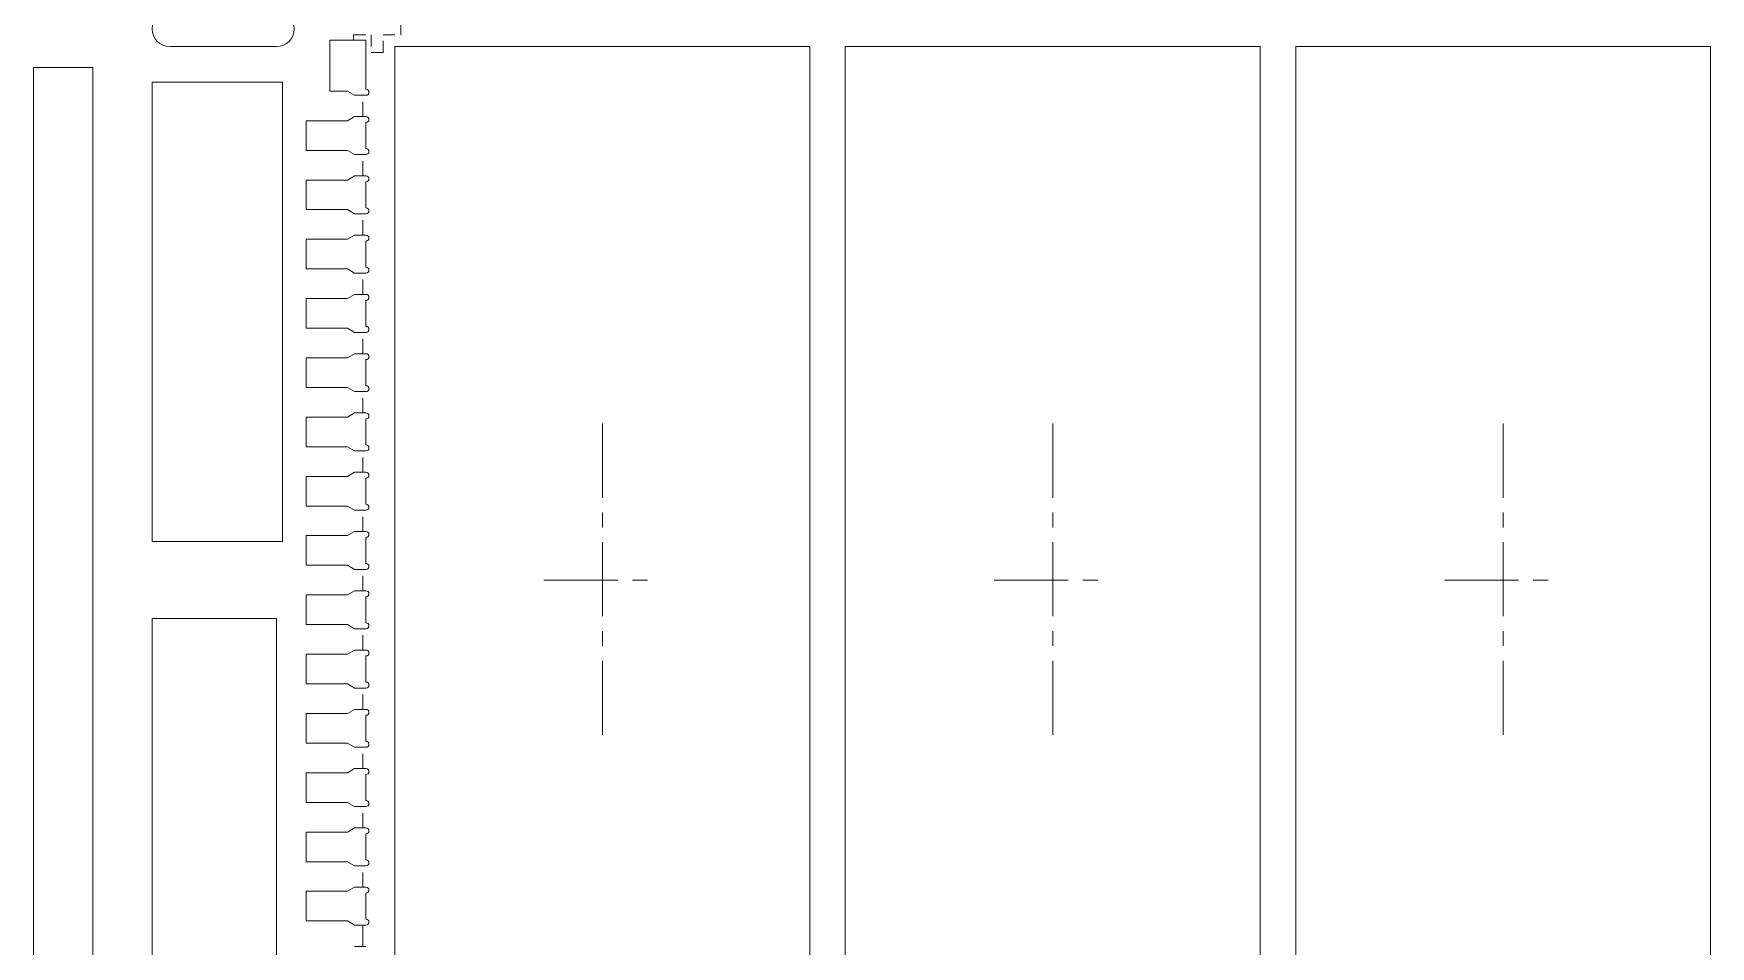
# Model space of a CAD drawing. Header units: millimetres. Extents: x -229 to -105, y -151 to 3.
# Drawn here: x -199.81 to -185.66, y -59.8 to -52.1 of the extents above; entities that cross this region are included whole.
import ezdxf

# ---------------------------------------------------------------- set-up
doc = ezdxf.new("R2010")
doc.units = ezdxf.units.MM
doc.linetypes.add('CENTER', pattern=[2, 1.25, -0.25, 0.25, -0.25])
doc.linetypes.add('HIDDEN', pattern=[0.375, 0.25, -0.125])
for name, color, linetype in [('1', 7, 'Continuous'), ('1D', 4, 'Continuous'), ('PKG', 2, 'Continuous'), ('中心线', 1, 'CENTER')]:
    doc.layers.add(name, color=color, linetype=linetype)

msp = doc.modelspace()

# ---------------------------------------------------------------- linework, layer by layer
at = {"lineweight": 9, "ltscale": 10, "elevation": -0.0526}
msp.add_lwpolyline([(-197.764, -52.2123), (-198.664, -52.2123, -1), (-198.664, -51.9123), (-197.764, -51.9123, -1), (-197.764, -52.2123)], format="xyb", dxfattribs=at)
at = {"lineweight": 9, "elevation": -0.0526}
msp.add_lwpolyline([(-199.814, -61.0373), (-199.314, -61.0373), (-199.314, -52.3873), (-199.814, -52.3873)], close=True, dxfattribs=at)
at = {"lineweight": 9, "ltscale": 10, "elevation": -0.0526}
for points in [[(-198.814, -52.5123), (-198.814, -56.3873), (-197.714, -56.3873), (-197.714, -52.5123)], [(-198.814, -60.9123), (-198.814, -57.0373), (-197.764, -57.0373), (-197.764, -60.9123)]]:
    msp.add_lwpolyline(points, close=True, dxfattribs=at)
at = {"layer": '1', "lineweight": 9}
for p, q in [((-197.314, -52.1573, -0.0526), (-197.314, -52.5873, -0.0526)), ((-197.009, -52.1573, -0.0526), (-197.314, -52.1573, -0.0526)), ((-197.314, -52.1573, -0.0526), (-197.314, -52.5723, -0.0526)), ((-197.009, -52.5723, -0.0526), (-197.009, -52.1573, -0.0526)), ((-197.314, -52.5873, -0.0526), (-197.164, -52.5873, -0.0526)), ((-197.164, -52.5873, -0.0526), (-197.107, -52.6223, -0.0526)), ((-197.107, -52.6223, -0.0526), (-197.009, -52.6223, -0.0526)), ((-197.009, -52.5723, -0.0526), (-197.009, -52.5723, -0.0526))]:
    msp.add_line(p, q, dxfattribs=at)
at = {"layer": '1', "color": 0, "lineweight": 9}
for p, q in [((-197.514, -52.8373, -0.0526), (-197.514, -53.0873, -0.0526)), ((-197.164, -52.8373, -0.0526), (-197.514, -52.8373, -0.0526)), ((-197.107, -52.8023, -0.0526), (-197.164, -52.8373, -0.0526)), ((-197.009, -52.8023, -0.0526), (-197.107, -52.8023, -0.0526)), ((-197.009, -53.0723, -0.0526), (-197.009, -52.8523, -0.0526)), ((-197.514, -53.0873, -0.0526), (-197.164, -53.0873, -0.0526)), ((-197.164, -53.0873, -0.0526), (-197.107, -53.1223, -0.0526)), ((-197.107, -53.1223, -0.0526), (-197.009, -53.1223, -0.0526)), ((-197.514, -53.3373, -0.0526), (-197.514, -53.5873, -0.0526)), ((-197.164, -53.3373, -0.0526), (-197.514, -53.3373, -0.0526)), ((-197.107, -53.3023, -0.0526), (-197.164, -53.3373, -0.0526)), ((-197.009, -53.3023, -0.0526), (-197.107, -53.3023, -0.0526)), ((-197.009, -53.5723, -0.0526), (-197.009, -53.3523, -0.0526)), ((-197.514, -53.5873, -0.0526), (-197.164, -53.5873, -0.0526)), ((-197.164, -53.5873, -0.0526), (-197.107, -53.6223, -0.0526)), ((-197.107, -53.6223, -0.0526), (-197.009, -53.6223, -0.0526)), ((-197.514, -53.8373, -0.0526), (-197.514, -54.0873, -0.0526)), ((-197.164, -53.8373, -0.0526), (-197.514, -53.8373, -0.0526)), ((-197.107, -53.8023, -0.0526), (-197.164, -53.8373, -0.0526)), ((-197.009, -53.8023, -0.0526), (-197.107, -53.8023, -0.0526)), ((-197.009, -54.0723, -0.0526), (-197.009, -53.8523, -0.0526)), ((-197.514, -54.0873, -0.0526), (-197.164, -54.0873, -0.0526)), ((-197.164, -54.0873, -0.0526), (-197.107, -54.1223, -0.0526)), ((-197.107, -54.1223, -0.0526), (-197.009, -54.1223, -0.0526)), ((-197.107, -54.3023, -0.0526), (-197.164, -54.3373, -0.0526)), ((-197.009, -54.3023, -0.0526), (-197.107, -54.3023, -0.0526)), ((-197.514, -54.3373, -0.0526), (-197.514, -54.5873, -0.0526)), ((-197.164, -54.3373, -0.0526), (-197.514, -54.3373, -0.0526)), ((-197.009, -54.5723, -0.0526), (-197.009, -54.3523, -0.0526)), ((-197.514, -54.5873, -0.0526), (-197.164, -54.5873, -0.0526)), ((-197.164, -54.5873, -0.0526), (-197.107, -54.6223, -0.0526)), ((-197.107, -54.6223, -0.0526), (-197.009, -54.6223, -0.0526)), ((-197.514, -54.8373, -0.0526), (-197.514, -55.0873, -0.0526)), ((-197.164, -54.8373, -0.0526), (-197.514, -54.8373, -0.0526)), ((-197.107, -54.8023, -0.0526), (-197.164, -54.8373, -0.0526)), ((-197.009, -54.8023, -0.0526), (-197.107, -54.8023, -0.0526)), ((-197.009, -55.0723, -0.0526), (-197.009, -54.8523, -0.0526)), ((-197.514, -55.0873, -0.0526), (-197.164, -55.0873, -0.0526)), ((-197.164, -55.0873, -0.0526), (-197.107, -55.1223, -0.0526)), ((-197.107, -55.1223, -0.0526), (-197.009, -55.1223, -0.0526)), ((-197.107, -55.3023, -0.0526), (-197.164, -55.3373, -0.0526)), ((-197.009, -55.3023, -0.0526), (-197.107, -55.3023, -0.0526)), ((-197.514, -55.3373, -0.0526), (-197.514, -55.5873, -0.0526)), ((-197.164, -55.3373, -0.0526), (-197.514, -55.3373, -0.0526)), ((-197.009, -55.5723, -0.0526), (-197.009, -55.3523, -0.0526)), ((-197.514, -55.5873, -0.0526), (-197.164, -55.5873, -0.0526)), ((-197.164, -55.5873, -0.0526), (-197.107, -55.6223, -0.0526)), ((-197.107, -55.6223, -0.0526), (-197.009, -55.6223, -0.0526)), ((-197.514, -55.8373, -0.0526), (-197.514, -56.0873, -0.0526)), ((-197.164, -55.8373, -0.0526), (-197.514, -55.8373, -0.0526)), ((-197.107, -55.8023, -0.0526), (-197.164, -55.8373, -0.0526)), ((-197.009, -55.8023, -0.0526), (-197.107, -55.8023, -0.0526)), ((-197.009, -56.0723, -0.0526), (-197.009, -55.8523, -0.0526)), ((-197.514, -56.0873, -0.0526), (-197.164, -56.0873, -0.0526)), ((-197.164, -56.0873, -0.0526), (-197.107, -56.1223, -0.0526)), ((-197.107, -56.1223, -0.0526), (-197.009, -56.1223, -0.0526)), ((-197.107, -56.3023, -0.0526), (-197.164, -56.3373, -0.0526)), ((-197.009, -56.3023, -0.0526), (-197.107, -56.3023, -0.0526)), ((-197.514, -56.3373, -0.0526), (-197.514, -56.5873, -0.0526)), ((-197.164, -56.3373, -0.0526), (-197.514, -56.3373, -0.0526)), ((-197.009, -56.5723, -0.0526), (-197.009, -56.3523, -0.0526)), ((-197.514, -56.5873, -0.0526), (-197.164, -56.5873, -0.0526)), ((-197.164, -56.5873, -0.0526), (-197.107, -56.6223, -0.0526)), ((-197.107, -56.6223, -0.0526), (-197.009, -56.6223, -0.0526)), ((-197.514, -56.8373, -0.0526), (-197.514, -57.0873, -0.0526)), ((-197.164, -56.8373, -0.0526), (-197.514, -56.8373, -0.0526)), ((-197.107, -56.8023, -0.0526), (-197.164, -56.8373, -0.0526)), ((-197.009, -56.8023, -0.0526), (-197.107, -56.8023, -0.0526)), ((-197.009, -57.0723, -0.0526), (-197.009, -56.8523, -0.0526)), ((-197.514, -57.0873, -0.0526), (-197.164, -57.0873, -0.0526)), ((-197.164, -57.0873, -0.0526), (-197.107, -57.1223, -0.0526)), ((-197.107, -57.1223, -0.0526), (-197.009, -57.1223, -0.0526)), ((-197.107, -57.3023, -0.0526), (-197.164, -57.3373, -0.0526)), ((-197.009, -57.3023, -0.0526), (-197.107, -57.3023, -0.0526)), ((-197.514, -57.3373, -0.0526), (-197.514, -57.5873, -0.0526)), ((-197.164, -57.3373, -0.0526), (-197.514, -57.3373, -0.0526)), ((-197.009, -57.5723, -0.0526), (-197.009, -57.3523, -0.0526)), ((-197.514, -57.5873, -0.0526), (-197.164, -57.5873, -0.0526)), ((-197.164, -57.5873, -0.0526), (-197.107, -57.6223, -0.0526)), ((-197.107, -57.6223, -0.0526), (-197.009, -57.6223, -0.0526)), ((-197.514, -57.8373, -0.0526), (-197.514, -58.0873, -0.0526)), ((-197.164, -57.8373, -0.0526), (-197.514, -57.8373, -0.0526)), ((-197.107, -57.8023, -0.0526), (-197.164, -57.8373, -0.0526)), ((-197.009, -57.8023, -0.0526), (-197.107, -57.8023, -0.0526)), ((-197.009, -58.0723, -0.0526), (-197.009, -57.8523, -0.0526)), ((-197.514, -58.0873, -0.0526), (-197.164, -58.0873, -0.0526)), ((-197.164, -58.0873, -0.0526), (-197.107, -58.1223, -0.0526)), ((-197.107, -58.1223, -0.0526), (-197.009, -58.1223, -0.0526)), ((-197.514, -58.3373, -0.0526), (-197.514, -58.5873, -0.0526)), ((-197.164, -58.3373, -0.0526), (-197.514, -58.3373, -0.0526)), ((-197.107, -58.3023, -0.0526), (-197.164, -58.3373, -0.0526)), ((-197.009, -58.3023, -0.0526), (-197.107, -58.3023, -0.0526)), ((-197.009, -58.5723, -0.0526), (-197.009, -58.3523, -0.0526)), ((-197.514, -58.5873, -0.0526), (-197.164, -58.5873, -0.0526)), ((-197.164, -58.5873, -0.0526), (-197.107, -58.6223, -0.0526)), ((-197.107, -58.6223, -0.0526), (-197.009, -58.6223, -0.0526)), ((-197.514, -58.8373, -0.0526), (-197.514, -59.0873, -0.0526)), ((-197.164, -58.8373, -0.0526), (-197.514, -58.8373, -0.0526)), ((-197.107, -58.8023, -0.0526), (-197.164, -58.8373, -0.0526)), ((-197.009, -58.8023, -0.0526), (-197.107, -58.8023, -0.0526)), ((-197.009, -59.0723, -0.0526), (-197.009, -58.8523, -0.0526)), ((-197.514, -59.0873, -0.0526), (-197.164, -59.0873, -0.0526)), ((-197.164, -59.0873, -0.0526), (-197.107, -59.1223, -0.0526)), ((-197.107, -59.1223, -0.0526), (-197.009, -59.1223, -0.0526)), ((-197.514, -59.3373, -0.0526), (-197.514, -59.5873, -0.0526)), ((-197.164, -59.3373, -0.0526), (-197.514, -59.3373, -0.0526)), ((-197.107, -59.3023, -0.0526), (-197.164, -59.3373, -0.0526)), ((-197.009, -59.3023, -0.0526), (-197.107, -59.3023, -0.0526)), ((-197.009, -59.5723, -0.0526), (-197.009, -59.3523, -0.0526)), ((-197.514, -59.5873, -0.0526), (-197.164, -59.5873, -0.0526)), ((-197.164, -59.5873, -0.0526), (-197.107, -59.6223, -0.0526)), ((-197.107, -59.6223, -0.0526), (-197.009, -59.6223, -0.0526)), ((-197.009, -59.8023, -0.0526), (-197.107, -59.8023, -0.0526))]:
    msp.add_line(p, q, dxfattribs=at)
at = {"layer": '1', "lineweight": 9}
msp.add_arc((-197.009, -52.5973, -0.0526), 0.025, 270, 90, dxfattribs=at)
at = {"layer": '1', "color": 0, "lineweight": 9}
for centre in [(-197.009, -52.8273, -0.0526), (-197.009, -53.0973, -0.0526), (-197.009, -53.3273, -0.0526), (-197.009, -53.5973, -0.0526), (-197.009, -53.8273, -0.0526), (-197.009, -54.0973, -0.0526), (-197.009, -54.3273, -0.0526), (-197.009, -54.5973, -0.0526), (-197.009, -54.8273, -0.0526), (-197.009, -55.0973, -0.0526), (-197.009, -55.3273, -0.0526), (-197.009, -55.5973, -0.0526), (-197.009, -55.8273, -0.0526), (-197.009, -56.0973, -0.0526), (-197.009, -56.3273, -0.0526), (-197.009, -56.5973, -0.0526), (-197.009, -56.8273, -0.0526), (-197.009, -57.0973, -0.0526), (-197.009, -57.3273, -0.0526), (-197.009, -57.5973, -0.0526), (-197.009, -57.8273, -0.0526), (-197.009, -58.0973, -0.0526), (-197.009, -58.3273, -0.0526), (-197.009, -58.5973, -0.0526), (-197.009, -58.8273, -0.0526), (-197.009, -59.0973, -0.0526), (-197.009, -59.3273, -0.0526), (-197.009, -59.5973, -0.0526)]:
    msp.add_arc(centre, 0.025, 270, 90, dxfattribs=at)
at = {"layer": '1D', "color": 4, "linetype": 'HIDDEN', "lineweight": 9, "ltscale": 0.2, "elevation": -0.0526}
msp.add_lwpolyline([(-197.114, -52.1573), (-197.114, -52.1123), (-196.964, -52.1123), (-196.964, -52.2623), (-196.864, -52.2623), (-196.864, -52.2623), (-196.864, -52.1123), (-196.714, -52.1123), (-196.714, -52.0123), (-196.864, -52.0123), (-196.864, -51.8623), (-196.964, -51.8623), (-196.964, -52.0123), (-197.114, -52.0123), (-197.114, -51.9673)], dxfattribs=at)
at = {"layer": '1D', "color": 4, "linetype": 'HIDDEN', "lineweight": 9, "ltscale": 0.5, "elevation": -0.0526}
for points in [[(-197.034, -52.8023), (-197.034, -52.6223)], [(-197.034, -53.3023), (-197.034, -53.1223)], [(-197.034, -53.8023), (-197.034, -53.6223)], [(-197.034, -54.3023), (-197.034, -54.1223)], [(-197.034, -54.8023), (-197.034, -54.6223)], [(-197.034, -55.3023), (-197.034, -55.1223)], [(-197.034, -55.8023), (-197.034, -55.6223)], [(-197.034, -56.3023), (-197.034, -56.1223)], [(-197.034, -56.8023), (-197.034, -56.6223)], [(-197.034, -57.3023), (-197.034, -57.1223)], [(-197.034, -57.8023), (-197.034, -57.6223)], [(-197.034, -58.3023), (-197.034, -58.1223)], [(-197.034, -58.8023), (-197.034, -58.6223)], [(-197.034, -59.3023), (-197.034, -59.1223)]]:
    msp.add_lwpolyline(points, dxfattribs=at)
msp.add_lwpolyline([(-197.034, -59.6223), (-197.034, -59.8023)], close=True, dxfattribs=at)
at = {"layer": 'PKG', "linetype": 'Continuous', "lineweight": 9, "elevation": -0.0526}
for points in [[(-196.764, -61.2123), (-196.764, -52.2123), (-193.264, -52.2123), (-193.264, -61.2123)], [(-192.964, -61.2123), (-192.964, -52.2123), (-189.464, -52.2123), (-189.464, -61.2123)], [(-189.164, -61.2123), (-189.164, -52.2123), (-185.664, -52.2123), (-185.664, -61.2123)]]:
    msp.add_lwpolyline(points, close=True, dxfattribs=at)
at = {"layer": '中心线', "lineweight": 9, "ltscale": 0.5}
for p, q in [((-195.014, -55.3923, -0.0526), (-195.014, -58.0323, -0.0526)), ((-191.214, -55.3923, -0.0526), (-191.214, -58.0323, -0.0526)), ((-187.414, -55.3923, -0.0526), (-187.414, -58.0323, -0.0526)), ((-195.509, -56.7123, -0.0526), (-194.519, -56.7123, -0.0526)), ((-191.709, -56.7123, -0.0526), (-190.719, -56.7123, -0.0526)), ((-187.909, -56.7123, -0.0526), (-186.919, -56.7123, -0.0526))]:
    msp.add_line(p, q, dxfattribs=at)

doc.saveas('drawing.dxf')
